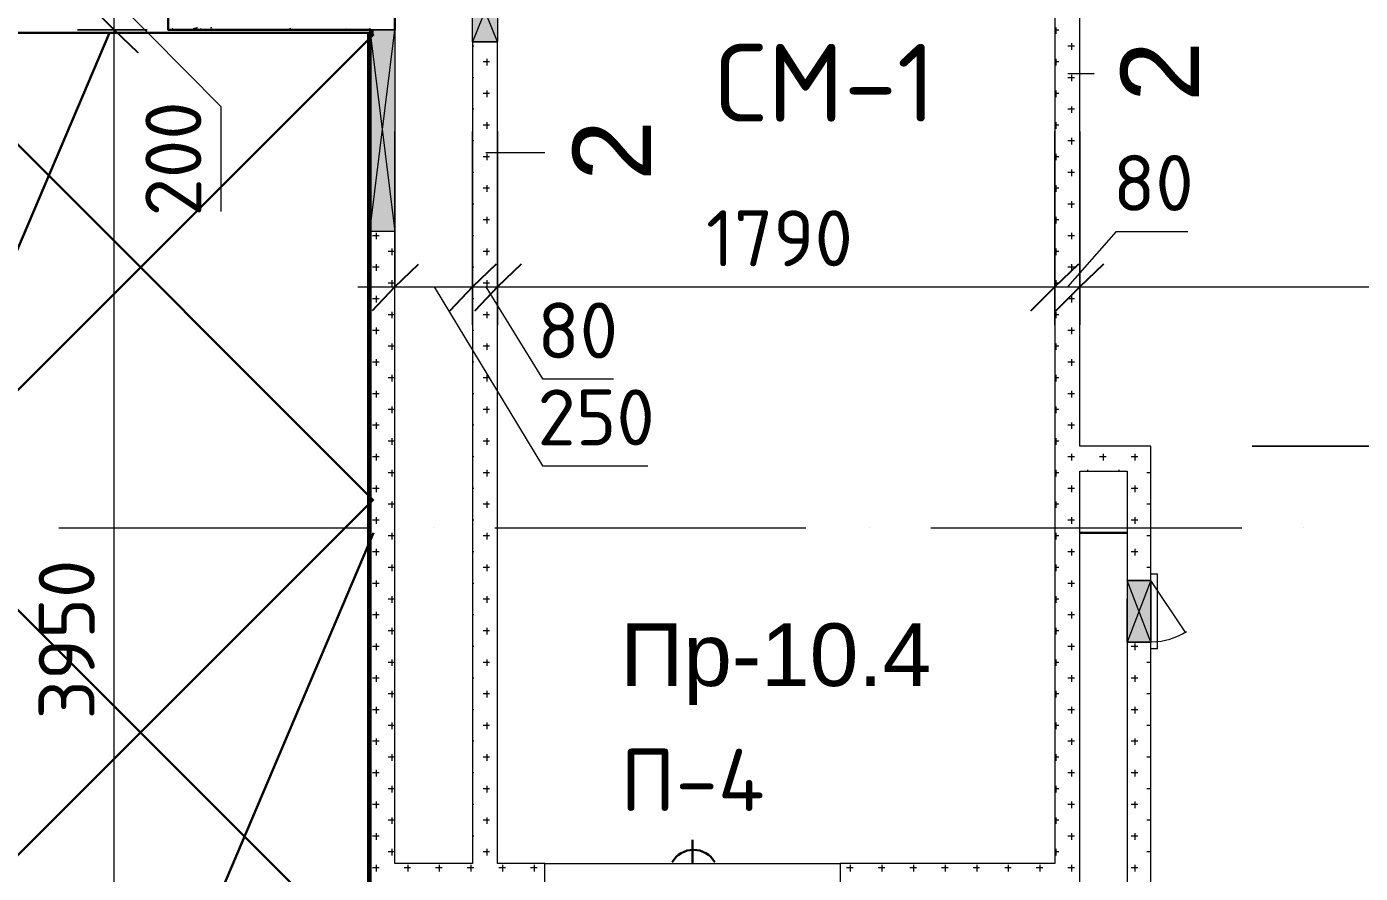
# Model space of a CAD drawing. Header units: millimetres. Extents: x -84737 to 172119, y -43083 to 59399.
# Drawn here: x 25801 to 30087, y 40666 to 43388 of the extents above; entities that cross this region are included whole.
import ezdxf

# ---------------------------------------------------------------- set-up
doc = ezdxf.new("R2010")
doc.units = ezdxf.units.MM
for name, color, linetype, lineweight in [('11) Плинтус ПЛ-2', 70, 'Continuous', 30), ('15) Штукатурка стен СТ-1.1', 161, 'Continuous', 60), ('16) Краска СТ-1.1 стена', 5, 'Continuous', 60), ('18) Краска ПТ-1 потолок', 31, 'Continuous', 30), ('20) Шпакл. баз. фин Стена', 40, 'Continuous', 60), ('22) Шпакл. баз. фин. Потолок', 102, 'Continuous', 30)]:
    doc.layers.add(name, color=color, linetype=linetype, lineweight=lineweight)
for name, color, linetype in [('PDF _Двери', 7, 'Continuous'), ('PDF _Марки', 7, 'Continuous'), ('PDF _Обобщенные модели', 7, 'Continuous'), ('PDF _Окна', 7, 'Continuous'), ('PDF _Оси', 7, 'Continuous'), ('PDF _Перекрытия', 7, 'Continuous'), ('PDF _Размеры-100', 7, 'Continuous'), ('PDF _Стены', 7, 'Continuous'), ('PDF _Текст', 7, 'Continuous'), ('PDF _Элементы узлов', 7, 'Continuous')]:
    doc.layers.add(name, color=color, linetype=linetype)
doc.styles.add('PDF GOSTCommon', font='arial.ttf')
doc.styles.add('PDF ISOCPEUR', font='isocpeur.ttf')

msp = doc.modelspace()

# ---------------------------------------------------------------- hatches: boundary and pattern name
at = {"layer": '18) Краска ПТ-1 потолок'}
h = msp.add_hatch(dxfattribs=at)
h.set_pattern_fill('ANSI32', color=256, scale=222, angle=22)
h.paths.add_polyline_path([(26915.9, 43368.7), (24507.3, 43368.7), (24507.3, 34077.2), (26915.9, 34077.2)])
h.paths.add_polyline_path([(36427.6, 39178), (36427.6, 34081.4), (26987.8, 34081.4), (26987.8, 40617.2), (29108.6, 40617.2), (29108.6, 39178)])
h.paths.add_polyline_path([(42006.7, 34077.2), (36508, 34077.2), (36508, 44380.4), (42006.7, 44380.4)])
h.paths.add_polyline_path([(21895.5, 43368.7), (24304.1, 43368.7), (24304.1, 34077.2), (21895.5, 34077.2)])
h.paths.add_polyline_path([(12383.8, 39178), (12383.8, 34081.4), (21823.5, 34081.4), (21823.5, 40617.2), (19702.8, 40617.2), (19702.8, 39178)])
h.paths.add_polyline_path([(6804.6, 34077.2), (12303.4, 34077.2), (12303.4, 44380.4), (6804.6, 44380.4)])
h = msp.add_hatch(dxfattribs=at)
h.set_pattern_fill('ANSI32', color=256, scale=222, angle=22)
h.paths.add_polyline_path([(26915.9, 43368.7), (24507.3, 43368.7), (24507.3, 34077.2), (26915.9, 34077.2)])
h.paths.add_polyline_path([(36427.6, 39178), (36427.6, 34081.4), (26987.8, 34081.4), (26987.8, 40617.2), (29108.6, 40617.2), (29108.6, 39178)])
h.paths.add_polyline_path([(42006.7, 34077.2), (36508, 34077.2), (36508, 44380.4), (42006.7, 44380.4)])
h.paths.add_polyline_path([(21895.5, 43368.7), (24304.1, 43368.7), (24304.1, 34077.2), (21895.5, 34077.2)])
h.paths.add_polyline_path([(12383.8, 39178), (12383.8, 34081.4), (21823.5, 34081.4), (21823.5, 40617.2), (19702.8, 40617.2), (19702.8, 39178)])
h.paths.add_polyline_path([(6804.6, 34077.2), (12303.4, 34077.2), (12303.4, 44380.4), (6804.6, 44380.4)])
at = {"layer": '22) Шпакл. баз. фин. Потолок'}
h = msp.add_hatch(dxfattribs=at)
h.set_pattern_fill('ANSI37', color=256, scale=333)
h.paths.add_polyline_path([(26915.9, 43368.7), (24507.3, 43368.7), (24507.3, 34077.2), (26915.9, 34077.2)])
h.paths.add_polyline_path([(36427.6, 39178), (36427.6, 34081.4), (26987.8, 34081.4), (26987.8, 40617.2), (29108.6, 40617.2), (29108.6, 39178)])
h.paths.add_polyline_path([(42006.7, 34077.2), (36508, 34077.2), (36508, 44380.4), (42006.7, 44380.4)])
h.paths.add_polyline_path([(21895.5, 43368.7), (24304.1, 43368.7), (24304.1, 34077.2), (21895.5, 34077.2)])
h.paths.add_polyline_path([(12383.8, 39178), (12383.8, 34081.4), (21823.5, 34081.4), (21823.5, 40617.2), (19702.8, 40617.2), (19702.8, 39178)])
h.paths.add_polyline_path([(6804.6, 34077.2), (12303.4, 34077.2), (12303.4, 44380.4), (6804.6, 44380.4)])
h = msp.add_hatch(dxfattribs=at)
h.set_pattern_fill('ANSI37', color=256, scale=333)
h.paths.add_polyline_path([(26915.9, 43368.7), (24507.3, 43368.7), (24507.3, 34077.2), (26915.9, 34077.2)])
h.paths.add_polyline_path([(36427.6, 39178), (36427.6, 34081.4), (26987.8, 34081.4), (26987.8, 40617.2), (29108.6, 40617.2), (29108.6, 39178)])
h.paths.add_polyline_path([(42006.7, 34077.2), (36508, 34077.2), (36508, 44380.4), (42006.7, 44380.4)])
h.paths.add_polyline_path([(21895.5, 43368.7), (24304.1, 43368.7), (24304.1, 34077.2), (21895.5, 34077.2)])
h.paths.add_polyline_path([(12383.8, 39178), (12383.8, 34081.4), (21823.5, 34081.4), (21823.5, 40617.2), (19702.8, 40617.2), (19702.8, 39178)])
h.paths.add_polyline_path([(6804.6, 34077.2), (12303.4, 34077.2), (12303.4, 44380.4), (6804.6, 44380.4)])

# ---------------------------------------------------------------- linework, layer by layer
at = {"layer": '11) Плинтус ПЛ-2'}
for points in [[(26915.9, 43368.7), (24507.3, 43368.7), (24507.3, 34077.2), (26915.9, 34077.2), (26915.9, 37980)], [(26903.2, 39427.7), (26903.2, 43368.7)]]:
    msp.add_lwpolyline(points, dxfattribs=at)
at = {"layer": '15) Штукатурка стен СТ-1.1'}
for points in [[(26915.9, 43368.7), (26903.2, 43368.7)], [(26903.2, 39427.7), (26903.2, 43368.7)]]:
    msp.add_lwpolyline(points, dxfattribs=at)
at = {"layer": '16) Краска СТ-1.1 стена'}
for points in [[(26915.9, 43368.7), (26903.2, 43368.7)], [(26903.2, 39427.7), (26903.2, 43368.7)]]:
    msp.add_lwpolyline(points, dxfattribs=at)
at = {"layer": '20) Шпакл. баз. фин Стена'}
for points in [[(26915.9, 43368.7), (26903.2, 43368.7)], [(26903.2, 39427.7), (26903.2, 43368.7)]]:
    msp.add_lwpolyline(points, dxfattribs=at)
at = {"layer": 'PDF _Двери', "lineweight": 18}
msp.add_lwpolyline([(27466.8, 40697.9), (28415.1, 40697.9), (28415.1, 40617.4), (27466.8, 40617.4)], close=True, dxfattribs=at)
at = {"layer": 'PDF _Марки', "lineweight": 9}
for points in [[(29147.4, 43237.8), (29232.1, 43237.8)], [(27276.3, 42983.8), (27466.8, 42983.8)]]:
    msp.add_lwpolyline(points, dxfattribs=at)
at = {"layer": 'PDF _Обобщенные модели', "lineweight": 30}
msp.add_lwpolyline([(27940.9, 40697.9), (27940.9, 40774.1)], dxfattribs=at)
msp.add_arc((27944.2, 40663.5), 78.3, 29.5478, 150.4522, dxfattribs=at)
at = {"layer": 'PDF _Окна', "color": 8, "true_color": 0x808080, "transparency": 33554559}
for points in [[(27234, 43538.3), (27234, 43339.4), (27314.4, 43538.3)], [(27234, 43339.4), (27314.4, 43538.3), (27314.4, 43339.4)], [(26984.2, 42729.8), (26984.2, 43377.5), (26903.8, 42729.8)], [(26984.2, 43377.5), (26903.8, 42729.8), (26903.8, 43377.5)], [(29337.9, 41608), (29337.9, 41409), (29414.1, 41608)], [(29337.9, 41409), (29414.1, 41608), (29414.1, 41409)]]:
    msp.add_solid(points, dxfattribs=at)
at = {"layer": 'PDF _Оси', "lineweight": 9}
for points in [[(25904.8, 41777.3), (26908, 41777.3)], [(27107, 41777.3), (27107, 41777.3)], [(27306, 41777.3), (28305, 41777.3)], [(28508.2, 41777.3), (28508.2, 41777.3)], [(28707.1, 41777.3), (29706.2, 41777.3)], [(29905.1, 41777.3), (29905.1, 41777.3)]]:
    msp.add_lwpolyline(points, dxfattribs=at)
at = {"layer": 'PDF _Перекрытия', "lineweight": 30}
msp.add_lwpolyline([(29337.9, 41760.4), (29185.5, 41760.4)], dxfattribs=at)
at = {"layer": 'PDF _Размеры-100', "lineweight": 9}
for points in [[(26082.6, 33958.6), (26082.6, 37980.2), (26082.6, 39427.9), (26082.6, 43377.5), (26082.6, 43580.7), (26188.4, 43580.7), (25964, 43580.7), (26188.4, 43580.7), (26082.6, 43580.7), (26082.6, 44698.2)], [(26082.6, 43479.1), (26425.5, 43131.9), (26425.5, 42793.3)], [(26865.7, 42552), (27234, 42552), (27314.4, 42552), (29105.1, 42552), (29185.5, 42552), (35975.5, 42552), (36056, 42552), (36056, 43051.5), (36056, 42429.2), (36056, 43051.5), (36056, 42552), (36547, 42552)], [(26984.2, 42429.2), (26984.2, 43051.5), (26984.2, 42552)], [(29147.4, 42552), (29304, 42729.8), (29532.6, 42729.8)], [(27111.2, 42552), (27458.4, 41976.3), (27797, 41976.3)], [(27276.3, 42552), (27458.4, 42255.7), (27686.9, 42255.7)], [(30959.2, 42039.8), (29740, 42039.8), (30836.4, 42039.8)]]:
    msp.add_lwpolyline(points, dxfattribs=at)
at = {"layer": 'PDF _Размеры-100', "lineweight": 25}
for points in [[(26006.4, 43453.7), (26082.6, 43377.5), (26158.8, 43305.5), (26082.6, 43377.5)], [(27310.2, 42624), (27234, 42552), (27162, 42475.8), (27234, 42552)], [(27390.6, 42624), (27314.4, 42552), (27242.5, 42475.8), (27314.4, 42552)], [(29181.3, 42624), (29105.1, 42552), (29028.9, 42475.8), (29105.1, 42552)], [(29261.7, 42624), (29185.5, 42552), (29109.3, 42475.8), (29185.5, 42552)]]:
    msp.add_lwpolyline(points, close=True, dxfattribs=at)
at = {"layer": 'PDF _Размеры-100', "lineweight": 9}
for points in [[(26082.6, 43377.5), (26188.4, 43377.5), (25964, 43377.5), (26188.4, 43377.5)], [(27234, 42552), (27234, 43051.5), (27234, 42429.2), (27234, 43051.5)], [(27314.4, 42552), (27314.4, 43051.5), (27314.4, 42429.2), (27314.4, 43051.5)], [(29105.1, 42552), (29105.1, 43051.5), (29105.1, 42429.2), (29105.1, 43051.5)], [(29185.5, 42552), (29185.5, 43051.5), (29185.5, 42429.2), (29185.5, 43051.5)]]:
    msp.add_lwpolyline(points, close=True, dxfattribs=at)
at = {"layer": 'PDF _Размеры-100', "lineweight": 25}
msp.add_lwpolyline([(26912.3, 42475.8), (26984.2, 42552), (27060.4, 42624)], dxfattribs=at)
at = {"layer": 'PDF _Стены', "lineweight": 30}
for points in [[(26984.2, 43377.5), (26984.2, 44380.7), (27339.8, 44380.7)], [(26256.1, 43500.2), (26256.1, 43377.5), (26903.8, 43377.5)]]:
    msp.add_lwpolyline(points, dxfattribs=at)
at = {"layer": 'PDF _Стены', "lineweight": 18}
for points in [[(28334.6, 44380.7), (28334.6, 44118.3), (28415.1, 44118.3), (29105.1, 44118.3), (29105.1, 40697.9), (28415.1, 40697.9)], [(29414.1, 41608), (29414.1, 42039.8), (29185.5, 42039.8), (29185.5, 43978.6), (29426.8, 43978.6)], [(27234, 43339.4), (27234, 40697.9), (26984.2, 40697.9), (26984.2, 42729.8)], [(27466.8, 40697.9), (27314.4, 40697.9), (27314.4, 43339.4)], [(26903.8, 42729.8), (26903.8, 39427.9)], [(29337.9, 41409), (29337.9, 39808.9), (29185.5, 39808.9), (29185.5, 41959.4), (29337.9, 41959.4), (29337.9, 41608)], [(29452.2, 39808.9), (29414.1, 39808.9), (29414.1, 41409)]]:
    msp.add_lwpolyline(points, dxfattribs=at)
at = {"layer": 'PDF _Стены', "lineweight": 9}
for points in [[(26268.8, 43381.7), (26273.1, 43377.5)], [(26340.8, 43377.5), (26336.6, 43381.7), (26349.3, 43385.9), (26345, 43377.5)], [(26357.7, 43377.5), (26362, 43381.7)], [(26391.6, 43385.9), (26395.8, 43385.9)], [(26645.6, 43381.7), (26649.8, 43381.7)], [(26649.8, 43381.7), (26649.8, 43381.7)], [(26827.6, 43381.7), (26827.6, 43381.7)], [(26899.6, 43377.5), (26903.8, 43381.7), (26908, 43377.5)], [(29105.1, 43377.5), (29117.8, 43377.5)], [(29109.3, 43364.8), (29109.3, 43385.9)], [(29160.1, 43314), (29160.1, 43335.1)], [(27234, 43326.7), (27238.2, 43326.7)], [(29147.4, 43326.7), (29168.6, 43326.7)], [(27267.9, 43275.9), (27289, 43275.9)], [(27280.6, 43263.2), (27280.6, 43284.3)], [(29105.1, 43275.9), (29117.8, 43275.9)], [(29109.3, 43263.2), (29109.3, 43284.3)], [(27234, 43225.1), (27238.2, 43225.1)], [(29147.4, 43225.1), (29168.6, 43225.1)], [(29160.1, 43212.4), (29160.1, 43233.5)], [(27267.9, 43174.3), (27289, 43174.3)], [(27280.6, 43161.6), (27280.6, 43182.7)], [(29105.1, 43174.3), (29117.8, 43174.3)], [(29109.3, 43161.6), (29109.3, 43182.7)], [(27234, 43123.5), (27238.2, 43123.5)], [(29147.4, 43123.5), (29168.6, 43123.5)], [(29160.1, 43110.8), (29160.1, 43131.9)], [(27280.6, 43060), (27280.6, 43081.2)], [(29109.3, 43060), (29109.3, 43081.2)], [(27267.9, 43072.7), (27289, 43072.7)], [(29105.1, 43072.7), (29117.8, 43072.7)], [(27234, 43021.9), (27238.2, 43021.9)], [(29147.4, 43021.9), (29168.6, 43021.9)], [(29160.1, 43009.2), (29160.1, 43030.4)], [(27267.9, 42971.1), (27289, 42971.1)], [(27280.6, 42958.4), (27280.6, 42979.6)], [(29105.1, 42971.1), (29117.8, 42971.1)], [(29109.3, 42958.4), (29109.3, 42979.6)], [(27234, 42920.3), (27238.2, 42920.3)], [(29147.4, 42920.3), (29168.6, 42920.3)], [(29160.1, 42907.6), (29160.1, 42928.8)], [(27267.9, 42869.5), (27289, 42869.5)], [(27280.6, 42856.8), (27280.6, 42878)], [(29105.1, 42869.5), (29117.8, 42869.5)], [(29109.3, 42856.8), (29109.3, 42878)], [(27234, 42818.7), (27238.2, 42818.7)], [(29147.4, 42818.7), (29168.6, 42818.7)], [(29160.1, 42806), (29160.1, 42827.2)], [(27280.6, 42755.2), (27280.6, 42776.4)], [(29109.3, 42755.2), (29109.3, 42776.4)], [(27267.9, 42767.9), (27289, 42767.9)], [(29105.1, 42767.9), (29117.8, 42767.9)], [(26912.3, 42717.1), (26933.4, 42717.1)], [(26925, 42704.4), (26925, 42725.6)], [(27234, 42717.1), (27238.2, 42717.1)], [(29147.4, 42717.1), (29168.6, 42717.1)], [(29160.1, 42704.4), (29160.1, 42725.6)], [(26963.1, 42666.3), (26984.2, 42666.3)], [(26975.8, 42653.6), (26975.8, 42674.8)], [(27267.9, 42666.3), (27289, 42666.3)], [(27280.6, 42653.6), (27280.6, 42674.8)], [(29105.1, 42666.3), (29117.8, 42666.3)], [(29109.3, 42653.6), (29109.3, 42674.8)], [(26912.3, 42615.5), (26933.4, 42615.5)], [(26925, 42602.8), (26925, 42624)], [(27234, 42615.5), (27238.2, 42615.5)], [(29147.4, 42615.5), (29168.6, 42615.5)], [(29160.1, 42602.8), (29160.1, 42624)], [(26963.1, 42564.7), (26984.2, 42564.7)], [(26975.8, 42552), (26975.8, 42573.2)], [(27267.9, 42564.7), (27289, 42564.7)], [(27280.6, 42552), (27280.6, 42573.2)], [(29105.1, 42564.7), (29117.8, 42564.7)], [(29109.3, 42552), (29109.3, 42573.2)], [(26925, 42501.2), (26925, 42522.4)], [(29160.1, 42501.2), (29160.1, 42522.4)], [(26912.3, 42513.9), (26933.4, 42513.9)], [(27234, 42513.9), (27238.2, 42513.9)], [(29147.4, 42513.9), (29168.6, 42513.9)], [(26963.1, 42463.1), (26984.2, 42463.1)], [(26975.8, 42450.4), (26975.8, 42471.6)], [(27267.9, 42463.1), (27289, 42463.1)], [(27280.6, 42450.4), (27280.6, 42471.6)], [(29105.1, 42463.1), (29117.8, 42463.1)], [(29109.3, 42450.4), (29109.3, 42471.6)], [(26912.3, 42412.3), (26933.4, 42412.3)], [(26925, 42399.6), (26925, 42420.8)], [(27234, 42412.3), (27238.2, 42412.3)], [(29147.4, 42412.3), (29168.6, 42412.3)], [(29160.1, 42399.6), (29160.1, 42420.8)], [(26963.1, 42361.5), (26984.2, 42361.5)], [(26975.8, 42348.8), (26975.8, 42370)], [(27267.9, 42361.5), (27289, 42361.5)], [(27280.6, 42348.8), (27280.6, 42370)], [(29105.1, 42361.5), (29117.8, 42361.5)], [(29109.3, 42348.8), (29109.3, 42370)], [(26912.3, 42310.7), (26933.4, 42310.7)], [(26925, 42298), (26925, 42319.2)], [(27234, 42310.7), (27238.2, 42310.7)], [(29147.4, 42310.7), (29168.6, 42310.7)], [(29160.1, 42298), (29160.1, 42319.2)], [(26975.8, 42247.2), (26975.8, 42268.4)], [(27280.6, 42247.2), (27280.6, 42268.4)], [(29109.3, 42247.2), (29109.3, 42268.4)], [(26963.1, 42259.9), (26984.2, 42259.9)], [(27267.9, 42259.9), (27289, 42259.9)], [(29105.1, 42259.9), (29117.8, 42259.9)], [(26912.3, 42209.1), (26933.4, 42209.1)], [(26925, 42196.4), (26925, 42217.6)], [(27234, 42209.1), (27238.2, 42209.1)], [(29147.4, 42209.1), (29168.6, 42209.1)], [(29160.1, 42196.4), (29160.1, 42217.6)], [(26963.1, 42158.3), (26984.2, 42158.3)], [(26975.8, 42145.6), (26975.8, 42166.8)], [(27267.9, 42158.3), (27289, 42158.3)], [(27280.6, 42145.6), (27280.6, 42166.8)], [(29105.1, 42158.3), (29117.8, 42158.3)], [(29109.3, 42145.6), (29109.3, 42166.8)], [(26912.3, 42107.5), (26933.4, 42107.5)], [(26925, 42094.8), (26925, 42116)], [(27234, 42107.5), (27238.2, 42107.5)], [(29147.4, 42107.5), (29168.6, 42107.5)], [(29160.1, 42094.8), (29160.1, 42116)], [(26963.1, 42056.7), (26984.2, 42056.7)], [(26975.8, 42044), (26975.8, 42065.2)], [(27267.9, 42056.7), (27289, 42056.7)], [(27280.6, 42044), (27280.6, 42065.2)], [(29105.1, 42056.7), (29117.8, 42056.7)], [(29109.3, 42044), (29109.3, 42065.2)], [(26912.3, 42005.9), (26933.4, 42005.9)], [(26925, 41993.2), (26925, 42014.4)], [(27234, 42005.9), (27238.2, 42005.9)], [(29147.4, 42005.9), (29168.6, 42005.9)], [(29160.1, 41993.2), (29160.1, 42014.4)], [(29249, 42005.9), (29270.2, 42005.9)], [(29261.7, 41993.2), (29261.7, 42014.4)], [(29350.6, 42005.9), (29371.8, 42005.9)], [(29363.3, 41993.2), (29363.3, 42014.4)], [(26975.8, 41942.4), (26975.8, 41963.6)], [(27280.6, 41942.4), (27280.6, 41963.6)], [(29109.3, 41942.4), (29109.3, 41963.6)], [(29210.9, 41959.4), (29210.9, 41963.6)], [(29312.5, 41959.4), (29312.5, 41963.6)], [(29414.1, 41942.4), (29414.1, 41959.4), (29414.1, 41963.6)], [(26963.1, 41955.1), (26984.2, 41955.1)], [(27267.9, 41955.1), (27289, 41955.1)], [(29105.1, 41955.1), (29117.8, 41955.1)], [(29401.4, 41955.1), (29414.1, 41955.1)], [(26912.3, 41904.3), (26933.4, 41904.3)], [(26925, 41891.6), (26925, 41912.8)], [(27234, 41904.3), (27238.2, 41904.3)], [(29147.4, 41904.3), (29168.6, 41904.3)], [(29160.1, 41891.6), (29160.1, 41912.8)], [(29350.6, 41904.3), (29371.8, 41904.3)], [(29363.3, 41891.6), (29363.3, 41912.8)], [(26963.1, 41853.5), (26984.2, 41853.5)], [(26975.8, 41840.8), (26975.8, 41862)], [(27267.9, 41853.5), (27289, 41853.5)], [(27280.6, 41840.8), (27280.6, 41862)], [(29105.1, 41853.5), (29117.8, 41853.5)], [(29109.3, 41840.8), (29109.3, 41862)], [(29401.4, 41853.5), (29414.1, 41853.5)], [(29414.1, 41840.8), (29414.1, 41862)], [(26912.3, 41802.7), (26933.4, 41802.7)], [(26925, 41790), (26925, 41811.2)], [(27234, 41802.7), (27238.2, 41802.7)], [(29147.4, 41802.7), (29168.6, 41802.7)], [(29160.1, 41790), (29160.1, 41811.2)], [(29350.6, 41802.7), (29371.8, 41802.7)], [(29363.3, 41790), (29363.3, 41811.2)], [(26963.1, 41751.9), (26984.2, 41751.9)], [(26975.8, 41739.2), (26975.8, 41760.4)], [(27267.9, 41751.9), (27289, 41751.9)], [(27280.6, 41739.2), (27280.6, 41760.4)], [(29105.1, 41751.9), (29117.8, 41751.9)], [(29109.3, 41739.2), (29109.3, 41760.4)], [(29401.4, 41751.9), (29414.1, 41751.9)], [(29414.1, 41739.2), (29414.1, 41760.4)], [(26925, 41688.4), (26925, 41709.6)], [(29160.1, 41688.4), (29160.1, 41709.6)], [(29363.3, 41688.4), (29363.3, 41709.6)], [(26912.3, 41701.1), (26933.4, 41701.1)], [(27234, 41701.1), (27238.2, 41701.1)], [(29147.4, 41701.1), (29168.6, 41701.1)], [(29350.6, 41701.1), (29371.8, 41701.1)], [(26963.1, 41650.3), (26984.2, 41650.3)], [(26975.8, 41637.6), (26975.8, 41658.8)], [(27267.9, 41650.3), (27289, 41650.3)], [(27280.6, 41637.6), (27280.6, 41658.8)], [(29105.1, 41650.3), (29117.8, 41650.3)], [(29109.3, 41637.6), (29109.3, 41658.8)], [(29401.4, 41650.3), (29414.1, 41650.3)], [(29414.1, 41637.6), (29414.1, 41658.8)], [(26912.3, 41599.5), (26933.4, 41599.5)], [(26925, 41586.8), (26925, 41608)], [(27234, 41599.5), (27238.2, 41599.5)], [(29147.4, 41599.5), (29168.6, 41599.5)], [(29160.1, 41586.8), (29160.1, 41608)], [(29363.3, 41608), (29363.3, 41608)], [(26963.1, 41548.7), (26984.2, 41548.7)], [(26975.8, 41536), (26975.8, 41557.2)], [(27267.9, 41548.7), (27289, 41548.7)], [(27280.6, 41536), (27280.6, 41557.2)], [(29105.1, 41548.7), (29117.8, 41548.7)], [(29109.3, 41536), (29109.3, 41557.2)], [(26912.3, 41497.9), (26933.4, 41497.9)], [(26925, 41485.2), (26925, 41506.4)], [(27234, 41497.9), (27238.2, 41497.9)], [(29147.4, 41497.9), (29168.6, 41497.9)], [(29160.1, 41485.2), (29160.1, 41506.4)], [(26963.1, 41447.1), (26984.2, 41447.1)], [(26975.8, 41434.4), (26975.8, 41455.6)], [(27267.9, 41447.1), (27289, 41447.1)], [(27280.6, 41434.4), (27280.6, 41455.6)], [(29105.1, 41447.1), (29117.8, 41447.1)], [(29109.3, 41434.4), (29109.3, 41455.6)], [(26925, 41383.6), (26925, 41404.8)], [(29160.1, 41383.6), (29160.1, 41404.8)], [(29363.3, 41383.6), (29363.3, 41404.8)], [(26912.3, 41396.3), (26933.4, 41396.3)], [(27234, 41396.3), (27238.2, 41396.3)], [(29147.4, 41396.3), (29168.6, 41396.3)], [(29350.6, 41396.3), (29371.8, 41396.3)], [(26963.1, 41345.5), (26984.2, 41345.5)], [(26975.8, 41332.8), (26975.8, 41354)], [(27267.9, 41345.5), (27289, 41345.5)], [(27280.6, 41332.8), (27280.6, 41354)], [(29105.1, 41345.5), (29117.8, 41345.5)], [(29109.3, 41332.8), (29109.3, 41354)], [(29401.4, 41345.5), (29414.1, 41345.5)], [(29414.1, 41332.8), (29414.1, 41354)], [(26912.3, 41294.7), (26933.4, 41294.7)], [(26925, 41282), (26925, 41303.2)], [(27234, 41294.7), (27238.2, 41294.7)], [(29147.4, 41294.7), (29168.6, 41294.7)], [(29160.1, 41282), (29160.1, 41303.2)], [(29350.6, 41294.7), (29371.8, 41294.7)], [(29363.3, 41282), (29363.3, 41303.2)], [(26963.1, 41243.9), (26984.2, 41243.9)], [(26975.8, 41231.2), (26975.8, 41252.4)], [(27267.9, 41243.9), (27289, 41243.9)], [(27280.6, 41231.2), (27280.6, 41252.4)], [(29105.1, 41243.9), (29117.8, 41243.9)], [(29109.3, 41231.2), (29109.3, 41252.4)], [(29401.4, 41243.9), (29414.1, 41243.9)], [(29414.1, 41231.2), (29414.1, 41252.4)], [(26912.3, 41193.1), (26933.4, 41193.1)], [(26925, 41180.5), (26925, 41201.6)], [(27234, 41193.1), (27238.2, 41193.1)], [(29147.4, 41193.1), (29168.6, 41193.1)], [(29160.1, 41180.5), (29160.1, 41201.6)], [(29350.6, 41193.1), (29371.8, 41193.1)], [(29363.3, 41180.5), (29363.3, 41201.6)], [(26975.8, 41129.7), (26975.8, 41150.8)], [(27280.6, 41129.7), (27280.6, 41150.8)], [(29109.3, 41129.7), (29109.3, 41150.8)], [(29414.1, 41129.7), (29414.1, 41150.8)], [(26963.1, 41142.4), (26984.2, 41142.4)], [(27267.9, 41142.4), (27289, 41142.4)], [(29105.1, 41142.4), (29117.8, 41142.4)], [(29401.4, 41142.4), (29414.1, 41142.4)], [(26912.3, 41091.6), (26933.4, 41091.6)], [(26925, 41078.9), (26925, 41100)], [(27234, 41091.6), (27238.2, 41091.6)], [(29147.4, 41091.6), (29168.6, 41091.6)], [(29160.1, 41078.9), (29160.1, 41100)], [(29350.6, 41091.6), (29371.8, 41091.6)], [(29363.3, 41078.9), (29363.3, 41100)], [(26963.1, 41040.8), (26984.2, 41040.8)], [(26975.8, 41028.1), (26975.8, 41049.2)], [(27267.9, 41040.8), (27289, 41040.8)], [(27280.6, 41028.1), (27280.6, 41049.2)], [(29105.1, 41040.8), (29117.8, 41040.8)], [(29109.3, 41028.1), (29109.3, 41049.2)], [(29401.4, 41040.8), (29414.1, 41040.8)], [(29414.1, 41028.1), (29414.1, 41049.2)], [(26912.3, 40990), (26933.4, 40990)], [(26925, 40977.3), (26925, 40998.4)], [(27234, 40990), (27238.2, 40990)], [(29147.4, 40990), (29168.6, 40990)], [(29160.1, 40977.3), (29160.1, 40998.4)], [(29350.6, 40990), (29371.8, 40990)], [(29363.3, 40977.3), (29363.3, 40998.4)], [(26963.1, 40939.2), (26984.2, 40939.2)], [(26975.8, 40926.5), (26975.8, 40947.6)], [(27267.9, 40939.2), (27289, 40939.2)], [(27280.6, 40926.5), (27280.6, 40947.6)], [(29105.1, 40939.2), (29117.8, 40939.2)], [(29109.3, 40926.5), (29109.3, 40947.6)], [(29401.4, 40939.2), (29414.1, 40939.2)], [(29414.1, 40926.5), (29414.1, 40947.6)], [(26925, 40875.7), (26925, 40896.8)], [(29160.1, 40875.7), (29160.1, 40896.8)], [(29363.3, 40875.7), (29363.3, 40896.8)], [(26912.3, 40888.4), (26933.4, 40888.4)], [(27234, 40888.4), (27238.2, 40888.4)], [(29147.4, 40888.4), (29168.6, 40888.4)], [(29350.6, 40888.4), (29371.8, 40888.4)], [(26963.1, 40837.6), (26984.2, 40837.6)], [(26975.8, 40824.9), (26975.8, 40846)], [(27267.9, 40837.6), (27289, 40837.6)], [(27280.6, 40824.9), (27280.6, 40846)], [(29105.1, 40837.6), (29117.8, 40837.6)], [(29109.3, 40824.9), (29109.3, 40846)], [(29401.4, 40837.6), (29414.1, 40837.6)], [(29414.1, 40824.9), (29414.1, 40846)], [(26912.3, 40786.8), (26933.4, 40786.8)], [(26925, 40774.1), (26925, 40795.2)], [(27234, 40786.8), (27238.2, 40786.8)], [(29147.4, 40786.8), (29168.6, 40786.8)], [(29160.1, 40774.1), (29160.1, 40795.2)], [(29350.6, 40786.8), (29371.8, 40786.8)], [(29363.3, 40774.1), (29363.3, 40795.2)], [(26963.1, 40736), (26984.2, 40736)], [(26975.8, 40723.3), (26975.8, 40744.4)], [(27267.9, 40736), (27289, 40736)], [(27280.6, 40723.3), (27280.6, 40744.4)], [(29105.1, 40736), (29117.8, 40736)], [(29109.3, 40723.3), (29109.3, 40744.4)], [(29401.4, 40736), (29414.1, 40736)], [(29414.1, 40723.3), (29414.1, 40744.4)], [(26912.3, 40685.2), (26933.4, 40685.2)], [(26925, 40672.5), (26925, 40693.6)], [(27013.9, 40685.2), (27035, 40685.2)], [(27026.6, 40672.5), (27026.6, 40693.6)], [(27115.5, 40685.2), (27136.6, 40685.2)], [(27128.2, 40672.5), (27128.2, 40693.6)], [(27217.1, 40685.2), (27238.2, 40685.2)], [(27229.8, 40672.5), (27229.8, 40693.6)], [(27318.7, 40685.2), (27339.8, 40685.2)], [(27331.4, 40672.5), (27331.4, 40693.6)], [(27420.3, 40685.2), (27441.4, 40685.2)], [(27433, 40672.5), (27433, 40693.6)], [(28436.2, 40685.2), (28457.4, 40685.2)], [(28448.9, 40672.5), (28448.9, 40693.6)], [(28537.8, 40685.2), (28559, 40685.2)], [(28550.5, 40672.5), (28550.5, 40693.6)], [(28639.4, 40685.2), (28660.6, 40685.2)], [(28652.1, 40672.5), (28652.1, 40693.6)], [(28741, 40685.2), (28762.2, 40685.2)], [(28753.7, 40672.5), (28753.7, 40693.6)], [(28842.6, 40685.2), (28863.8, 40685.2)], [(28855.3, 40672.5), (28855.3, 40693.6)], [(28944.2, 40685.2), (28965.4, 40685.2)], [(28956.9, 40672.5), (28956.9, 40693.6)], [(29045.8, 40685.2), (29067, 40685.2)], [(29058.5, 40672.5), (29058.5, 40693.6)], [(29147.4, 40685.2), (29168.6, 40685.2)], [(29160.1, 40672.5), (29160.1, 40693.6)], [(29350.6, 40685.2), (29371.8, 40685.2)], [(29363.3, 40672.5), (29363.3, 40693.6)]]:
    msp.add_lwpolyline(points, dxfattribs=at)
at = {"layer": 'PDF _Элементы узлов', "lineweight": 9}
for points in [[(27314.4, 43339.4), (27234, 43339.4), (27234, 43538.3), (27314.4, 43538.3), (27234, 43339.4), (27314.4, 43339.4), (27234, 43538.3), (27314.4, 43538.3)], [(26903.8, 43377.5), (26984.2, 43377.5), (26984.2, 42729.8), (26903.8, 42729.8), (26984.2, 43377.5), (26903.8, 43377.5), (26984.2, 42729.8), (26903.8, 42729.8)]]:
    msp.add_lwpolyline(points, close=True, dxfattribs=at)
for points in [[(29524.2, 41442.9), (29414.1, 41608), (29414.1, 41629.2), (29435.3, 41629.2)], [(29435.3, 41387.9), (29414.1, 41387.9), (29414.1, 41409)]]:
    msp.add_lwpolyline(points, dxfattribs=at)
at = {"layer": 'PDF _Элементы узлов', "lineweight": 18}
for points in [[(29435.3, 41387.9), (29435.3, 41629.2)], [(29414.1, 41409), (29337.9, 41608), (29414.1, 41608), (29337.9, 41409)], [(29414.1, 41608), (29414.1, 41409), (29337.9, 41409), (29337.9, 41548.7)]]:
    msp.add_lwpolyline(points, dxfattribs=at)
msp.add_lwpolyline([(29337.9, 41409), (29414.1, 41409), (29414.1, 41608), (29337.9, 41608)], close=True, dxfattribs=at)
at = {"layer": 'PDF _Элементы узлов', "lineweight": 9}
msp.add_arc((29417.4, 41611.8), 201.1, 270, 303.4698, dxfattribs=at)

# ---------------------------------------------------------------- texts
at = {"layer": 'PDF _Текст', "attachment_point": 4}
for s, insert, char_height, style in [('СМ-1', (28014, 43207.7), 250, 'PDF ISOCPEUR'), ('80', (29292.5, 42885.6), 180, 'PDF ISOCPEUR'), ('1790', (27984.4, 42707.8), 180, 'PDF ISOCPEUR'), ('80', (27442.5, 42411.4), 180, 'PDF ISOCPEUR'), ('250', (27442.5, 42132), 180, 'PDF ISOCPEUR'), ('Пр-10.4', (27709.2, 41338.6), 201.27, 'PDF GOSTCommon'), ('П-4', (27709.2, 40966.2), 200, 'PDF ISOCPEUR')]:
    msp.add_mtext(s, dxfattribs=dict(at, insert=insert, char_height=char_height, style=style))
at = {"layer": 'PDF _Текст', "attachment_point": 4, "rotation": 90}
for s, insert, char_height, style in [('2', (29443.1, 43146.4), 251.6, 'PDF GOSTCommon'), ('200', (26272.5, 42778.1), 180, 'PDF ISOCPEUR'), ('2', (27682, 42892.4), 251.6, 'PDF GOSTCommon'), ('3950', (25929.6, 41161), 180, 'PDF ISOCPEUR')]:
    msp.add_mtext(s, dxfattribs=dict(at, insert=insert, char_height=char_height, style=style))

doc.saveas('drawing.dxf')
